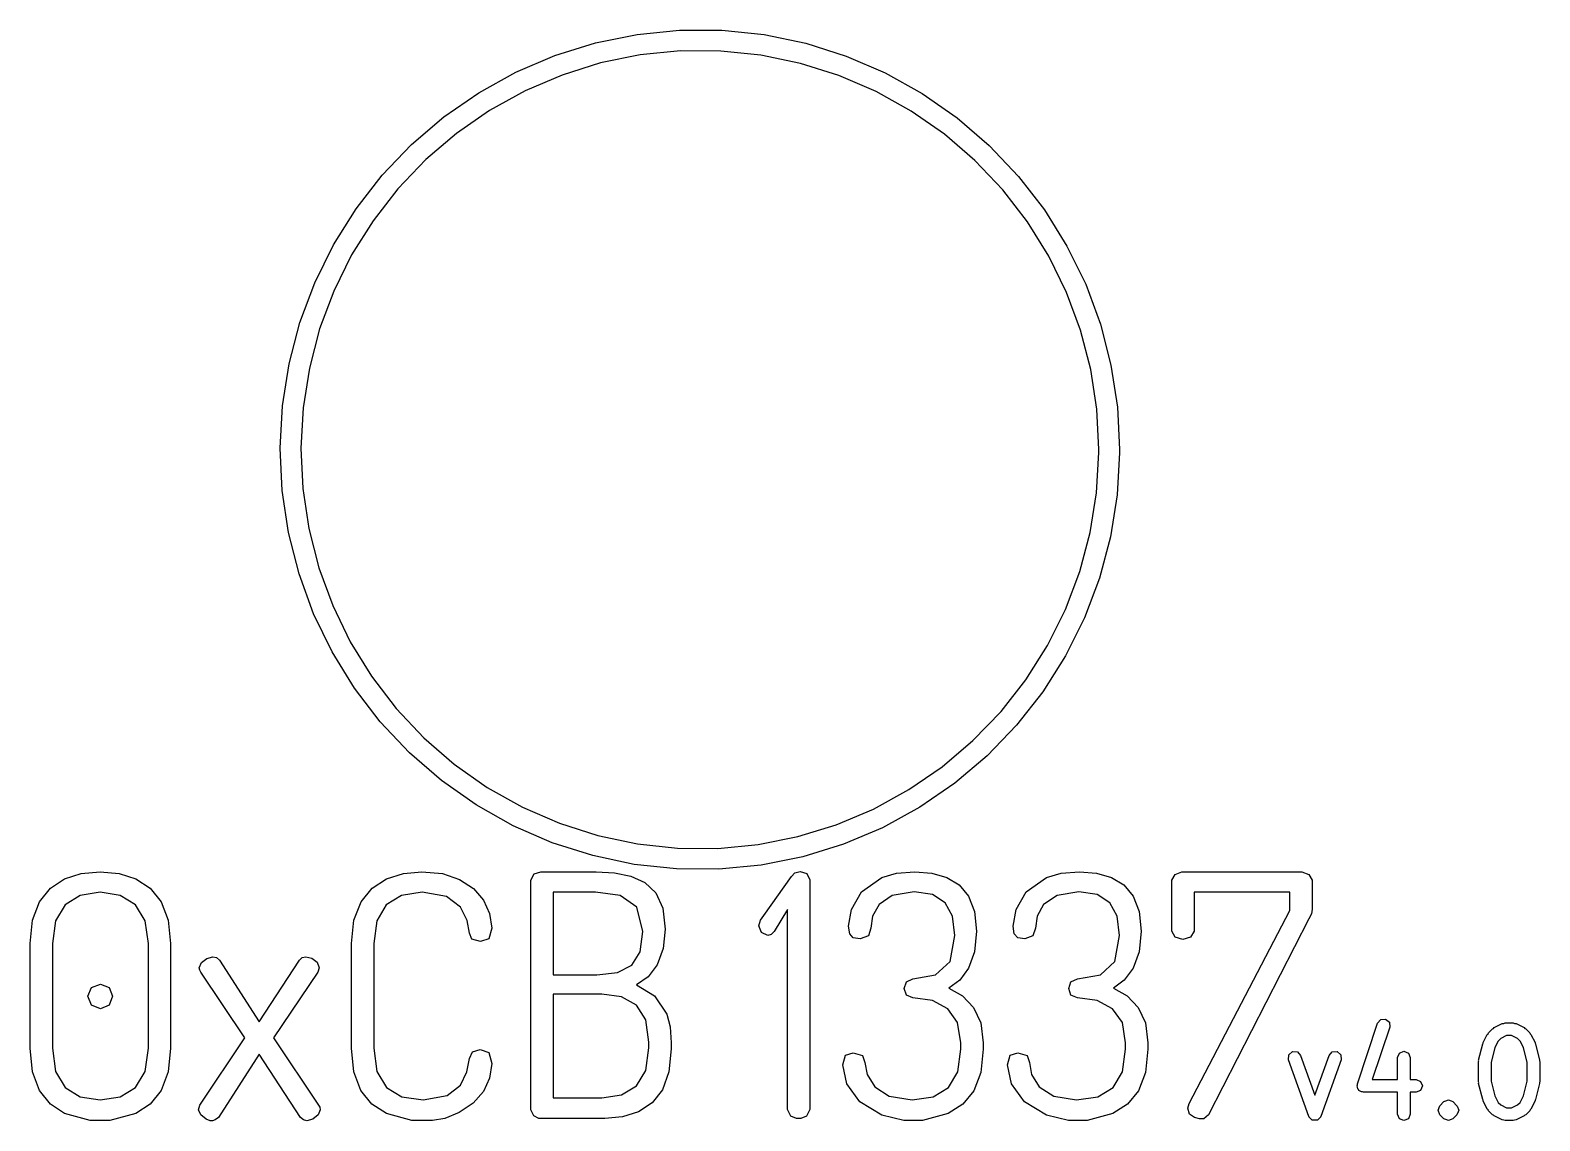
# Model space of a CAD drawing. Extents: x 85.2 to 119.7, y -88 to -34.8.
# Drawn here: x 105.48 to 119.69, y -88 to -77.74 of the extents above; entities that cross this region are included whole.
import ezdxf

# ---------------------------------------------------------------- set-up
doc = ezdxf.new("R2010")
doc.units = 0
doc.layers.add('BLACK', color=7, linetype='CONTINUOUS')

msp = doc.modelspace()

# ---------------------------------------------------------------- linework, layer by layer
at = {"layer": 'BLACK', "linetype": 'CONTINUOUS'}
for p, q in [((110.798, -77.8641), (111.189, -77.7844)), ((111.189, -77.7844), (111.587, -77.7447)), ((111.587, -77.7447), (111.987, -77.7454)), ((111.987, -77.7454), (112.384, -77.7865)), ((112.384, -77.7865), (112.776, -77.8675)), ((110.048, -78.1398), (110.416, -77.983)), ((110.416, -77.983), (110.798, -77.8641)), ((111.219, -77.9774), (110.846, -78.0531)), ((111.597, -77.9397), (111.219, -77.9774)), ((111.977, -77.9403), (111.597, -77.9397)), ((112.354, -77.9794), (111.977, -77.9403)), ((112.726, -78.0564), (112.354, -77.9794)), ((112.776, -77.8675), (113.157, -77.9877)), ((113.157, -77.9877), (113.524, -78.1458)), ((109.699, -78.3329), (110.048, -78.1398)), ((110.846, -78.0531), (110.483, -78.1661)), ((113.089, -78.1707), (112.726, -78.0564)), ((110.483, -78.1661), (110.134, -78.3152)), ((113.438, -78.321), (113.089, -78.1707)), ((113.524, -78.1458), (113.873, -78.3402)), ((109.37, -78.5605), (109.699, -78.3329)), ((110.134, -78.3152), (109.801, -78.4988)), ((113.77, -78.5057), (113.438, -78.321)), ((113.873, -78.3402), (114.201, -78.5689)), ((109.066, -78.82), (109.37, -78.5605)), ((109.801, -78.4988), (109.489, -78.7151)), ((114.081, -78.7231), (113.77, -78.5057)), ((114.201, -78.5689), (114.504, -78.8295)), ((108.79, -79.109), (109.066, -78.82)), ((109.489, -78.7151), (109.2, -78.9618)), ((114.369, -78.9709), (114.081, -78.7231)), ((114.504, -78.8295), (114.779, -79.1194)), ((109.2, -78.9618), (108.938, -79.2365)), ((114.631, -79.2465), (114.369, -78.9709)), ((108.544, -79.4244), (108.79, -79.109)), ((114.779, -79.1194), (115.024, -79.4357)), ((108.938, -79.2365), (108.704, -79.5363)), ((114.863, -79.5471), (114.631, -79.2465)), ((108.332, -79.763), (108.544, -79.4244)), ((108.704, -79.5363), (108.502, -79.8582)), ((115.064, -79.8696), (114.863, -79.5471)), ((115.024, -79.4357), (115.235, -79.775)), ((108.155, -80.1213), (108.332, -79.763)), ((115.235, -79.775), (115.411, -80.1339)), ((108.502, -79.8582), (108.334, -80.1988)), ((115.231, -80.2108), (115.064, -79.8696)), ((108.015, -80.4956), (108.155, -80.1213)), ((108.334, -80.1988), (108.201, -80.5547)), ((115.363, -80.5672), (115.231, -80.2108)), ((115.411, -80.1339), (115.549, -80.5088)), ((107.913, -80.8822), (108.015, -80.4956)), ((108.201, -80.5547), (108.105, -80.9222)), ((115.549, -80.5088), (115.649, -80.8957)), ((115.458, -80.935), (115.363, -80.5672)), ((107.852, -81.2771), (107.913, -80.8822)), ((108.105, -80.9222), (108.046, -81.2975)), ((115.516, -81.3106), (115.458, -80.935)), ((115.649, -80.8957), (115.71, -81.2908)), ((107.83, -81.6762), (107.852, -81.2771)), ((108.046, -81.2975), (108.025, -81.6769)), ((115.535, -81.69), (115.516, -81.3106)), ((115.71, -81.2908), (115.73, -81.69)), ((107.83, -81.6769), (107.83, -81.6762)), ((107.849, -82.0755), (107.83, -81.6769)), ((108.025, -81.6769), (108.043, -82.0564)), ((115.535, -81.7162), (115.535, -81.69)), ((115.73, -81.69), (115.73, -81.7176)), ((115.513, -82.0955), (115.535, -81.7162)), ((115.73, -81.7176), (115.707, -82.1166)), ((107.908, -82.4707), (107.849, -82.0755)), ((108.043, -82.0564), (108.099, -82.4322)), ((115.453, -82.4707), (115.513, -82.0955)), ((115.707, -82.1166), (115.644, -82.5113)), ((108.007, -82.858), (107.908, -82.4707)), ((108.099, -82.4322), (108.193, -82.8003)), ((115.355, -82.8378), (115.453, -82.4707)), ((115.644, -82.5113), (115.541, -82.8975)), ((108.193, -82.8003), (108.324, -83.1571)), ((108.144, -83.2334), (108.007, -82.858)), ((115.221, -83.1932), (115.355, -82.8378)), ((115.541, -82.8975), (115.4, -83.2714)), ((108.319, -83.5929), (108.144, -83.2334)), ((108.324, -83.1571), (108.49, -83.4989)), ((115.051, -83.5333), (115.221, -83.1932)), ((115.4, -83.2714), (115.221, -83.6291)), ((108.49, -83.4989), (108.689, -83.8221)), ((114.848, -83.8544), (115.051, -83.5333)), ((108.529, -83.933), (108.319, -83.5929)), ((115.221, -83.6291), (115.008, -83.9669)), ((108.689, -83.8221), (108.921, -84.1236)), ((108.772, -84.2501), (108.529, -83.933)), ((114.614, -84.1534), (114.848, -83.8544)), ((115.008, -83.9669), (114.761, -84.2814)), ((109.046, -84.541), (108.772, -84.2501)), ((108.921, -84.1236), (109.181, -84.4001)), ((114.35, -84.4271), (114.614, -84.1534)), ((114.761, -84.2814), (114.484, -84.5694)), ((109.181, -84.4001), (109.468, -84.6488)), ((114.061, -84.6729), (114.35, -84.4271)), ((109.348, -84.8026), (109.046, -84.541)), ((109.468, -84.6488), (109.779, -84.8673)), ((113.747, -84.8881), (114.061, -84.6729)), ((114.484, -84.5694), (114.179, -84.8279)), ((109.675, -85.0325), (109.348, -84.8026)), ((109.779, -84.8673), (110.11, -85.0532)), ((113.414, -85.0705), (113.747, -84.8881)), ((114.179, -84.8279), (113.85, -85.0543)), ((110.024, -85.2281), (109.675, -85.0325)), ((110.11, -85.0532), (110.459, -85.2047)), ((113.064, -85.2184), (113.414, -85.0705)), ((113.85, -85.0543), (113.499, -85.2463)), ((110.39, -85.3874), (110.024, -85.2281)), ((110.459, -85.2047), (110.821, -85.3202)), ((112.701, -85.3301), (113.064, -85.2184)), ((113.499, -85.2463), (113.131, -85.4018)), ((110.771, -85.509), (110.39, -85.3874)), ((110.821, -85.3202), (111.193, -85.3986)), ((112.329, -85.4045), (112.701, -85.3301)), ((111.162, -85.5914), (110.771, -85.509)), ((111.193, -85.3986), (111.57, -85.439)), ((111.57, -85.439), (111.95, -85.441)), ((111.95, -85.441), (112.329, -85.4045)), ((112.749, -85.5193), (112.357, -85.5976)), ((113.131, -85.4018), (112.749, -85.5193)), ((105.957, -85.6767), (106.135, -85.66)), ((106.135, -85.66), (106.313, -85.6767)), ((108.99, -85.6767), (109.164, -85.66)), ((109.164, -85.66), (109.357, -85.6783)), ((110.219, -85.6806), (110.284, -85.66)), ((110.284, -85.66), (110.805, -85.66)), ((110.805, -85.66), (110.975, -85.6703)), ((110.975, -85.6703), (111.131, -85.7013)), ((111.56, -85.6338), (111.162, -85.5914)), ((111.959, -85.6359), (111.56, -85.6338)), ((112.357, -85.5976), (111.959, -85.6359)), ((112.643, -85.7045), (112.675, -85.6711)), ((112.675, -85.6711), (112.723, -85.6568)), ((112.723, -85.6568), (112.786, -85.6775)), ((113.491, -85.714), (113.629, -85.6735)), ((113.629, -85.6735), (113.802, -85.66)), ((113.802, -85.66), (113.963, -85.6735)), ((113.963, -85.6735), (114.104, -85.714)), ((115.041, -85.714), (115.179, -85.6735)), ((115.179, -85.6735), (115.352, -85.66)), ((115.352, -85.66), (115.513, -85.6735)), ((115.513, -85.6735), (115.653, -85.714)), ((116.252, -85.6854), (116.317, -85.66)), ((116.317, -85.66), (117.444, -85.66)), ((117.444, -85.66), (117.511, -85.6854)), ((105.565, -85.9426), (105.667, -85.814)), ((105.667, -85.814), (105.8, -85.7267)), ((105.8, -85.7267), (105.957, -85.6767)), ((106.313, -85.6767), (106.471, -85.7267)), ((106.471, -85.7267), (106.605, -85.814)), ((106.605, -85.814), (106.709, -85.9426)), ((108.591, -85.9426), (108.696, -85.814)), ((108.696, -85.814), (108.832, -85.7267)), ((108.832, -85.7267), (108.99, -85.6767)), ((109.357, -85.6783), (109.519, -85.733)), ((109.519, -85.733), (109.648, -85.818)), ((110.189, -85.7394), (110.219, -85.6806)), ((110.189, -87.9016), (110.189, -85.7394)), ((111.131, -85.7013), (111.263, -85.7612)), ((111.263, -85.7612), (111.366, -85.8584)), ((112.383, -86.0728), (112.643, -85.7045)), ((112.786, -85.6775), (112.815, -85.7362)), ((112.815, -85.7362), (112.815, -87.8984)), ((113.302, -85.8489), (113.491, -85.714)), ((114.104, -85.714), (114.22, -85.785)), ((114.22, -85.785), (114.309, -85.8902)), ((114.852, -85.8489), (115.041, -85.714)), ((115.653, -85.714), (115.77, -85.785)), ((115.77, -85.785), (115.858, -85.8902)), ((116.222, -85.7394), (116.252, -85.6854)), ((116.222, -86.2188), (116.222, -85.7394)), ((117.511, -85.6854), (117.542, -85.7394)), ((117.542, -85.7394), (117.542, -86.0124)), ((105.499, -86.1156), (105.565, -85.9426)), ((105.946, -85.8831), (105.805, -85.9712)), ((106.135, -85.8537), (105.946, -85.8831)), ((106.324, -85.8831), (106.135, -85.8537)), ((106.468, -85.9712), (106.324, -85.8831)), ((106.709, -85.9426), (106.776, -86.1156)), ((108.523, -86.1156), (108.591, -85.9426)), ((108.971, -85.8831), (108.827, -85.9712)), ((109.167, -85.8537), (108.971, -85.8831)), ((109.394, -85.8934), (109.167, -85.8537)), ((109.527, -85.9934), (109.394, -85.8934)), ((109.648, -85.818), (109.743, -85.9267)), ((109.743, -85.9267), (109.801, -86.0529)), ((110.399, -85.8537), (110.399, -86.6316)), ((110.799, -85.8537), (110.399, -85.8537)), ((111.031, -85.8838), (110.799, -85.8537)), ((111.186, -85.9934), (111.031, -85.8838)), ((111.366, -85.8584), (111.431, -86.0017)), ((113.207, -86.0172), (113.302, -85.8489)), ((113.591, -85.8838), (113.466, -85.9696)), ((113.796, -85.8505), (113.591, -85.8838)), ((113.969, -85.8759), (113.796, -85.8505)), ((114.088, -85.9521), (113.969, -85.8759)), ((114.157, -86.0799), (114.088, -85.9521)), ((114.309, -85.8902), (114.365, -86.0335)), ((114.756, -86.0172), (114.852, -85.8489)), ((115.141, -85.8838), (115.015, -85.9696)), ((115.345, -85.8505), (115.141, -85.8838)), ((115.518, -85.8759), (115.345, -85.8505)), ((115.637, -85.9521), (115.518, -85.8759)), ((115.707, -86.0799), (115.637, -85.9521)), ((115.858, -85.8902), (115.914, -86.0335)), ((117.333, -85.8537), (116.431, -85.8537)), ((116.431, -85.8537), (116.431, -86.2188)), ((117.333, -86.0251), (117.333, -85.8537)), ((105.805, -85.9712), (105.716, -86.1212)), ((106.559, -86.1212), (106.468, -85.9712)), ((108.827, -85.9712), (108.739, -86.1212)), ((109.591, -86.1204), (109.527, -85.9934)), ((109.801, -86.0529), (109.821, -86.1902)), ((111.243, -86.222), (111.186, -85.9934)), ((111.431, -86.0017), (111.453, -86.1998)), ((112.351, -86.1156), (112.383, -86.0728)), ((112.605, -86.0156), (112.478, -86.222)), ((112.605, -87.8984), (112.605, -86.0156)), ((113.18, -86.1712), (113.207, -86.0172)), ((113.405, -86.0791), (113.39, -86.1902)), ((113.466, -85.9696), (113.405, -86.0791)), ((114.18, -86.2601), (114.157, -86.0799)), ((114.365, -86.0335), (114.383, -86.2188)), ((114.729, -86.1712), (114.756, -86.0172)), ((114.955, -86.0791), (114.939, -86.1902)), ((115.015, -85.9696), (114.955, -86.0791)), ((115.73, -86.2601), (115.707, -86.0799)), ((115.914, -86.0335), (115.933, -86.2188)), ((116.384, -87.8412), (117.333, -86.0251)), ((117.535, -86.0569), (117.511, -86.1045)), ((117.542, -86.0124), (117.535, -86.0569)), ((105.477, -86.3363), (105.499, -86.1156)), ((105.716, -86.1212), (105.687, -86.3363)), ((106.589, -86.3363), (106.559, -86.1212)), ((106.776, -86.1156), (106.798, -86.3363)), ((108.5, -86.3363), (108.523, -86.1156)), ((108.739, -86.1212), (108.71, -86.3363)), ((109.611, -86.2379), (109.591, -86.1204)), ((109.635, -86.2934), (109.611, -86.2379)), ((109.821, -86.1902), (109.794, -86.2918)), ((111.217, -86.4141), (111.243, -86.222)), ((111.453, -86.1998), (111.434, -86.3835)), ((112.335, -86.168), (112.351, -86.1156)), ((112.359, -86.2315), (112.335, -86.168)), ((112.418, -86.2601), (112.359, -86.2315)), ((112.478, -86.222), (112.45, -86.2506)), ((113.19, -86.2442), (113.18, -86.1712)), ((113.39, -86.1902), (113.366, -86.2633)), ((114.383, -86.2188), (114.365, -86.4141)), ((114.739, -86.2442), (114.729, -86.1712)), ((114.939, -86.1902), (114.915, -86.2633)), ((115.933, -86.2188), (115.914, -86.4141)), ((116.253, -86.2744), (116.222, -86.2188)), ((116.431, -86.2188), (116.399, -86.2744)), ((117.511, -86.1045), (116.568, -87.946)), ((105.477, -87.3205), (105.477, -86.3363)), ((105.687, -86.3363), (105.687, -87.3205)), ((106.589, -87.3205), (106.589, -86.3363)), ((106.798, -86.3363), (106.798, -87.3205)), ((108.5, -87.3205), (108.5, -86.3363)), ((108.71, -86.3363), (108.71, -87.3205)), ((109.716, -86.3172), (109.635, -86.2934)), ((109.794, -86.2918), (109.716, -86.3172)), ((111.434, -86.3835), (111.378, -86.5347)), ((112.45, -86.2506), (112.418, -86.2601)), ((113.221, -86.2823), (113.19, -86.2442)), ((113.288, -86.2918), (113.221, -86.2823)), ((113.366, -86.2633), (113.288, -86.2918)), ((114.134, -86.5046), (114.18, -86.2601)), ((114.771, -86.2823), (114.739, -86.2442)), ((114.837, -86.2918), (114.771, -86.2823)), ((114.915, -86.2633), (114.837, -86.2918)), ((115.684, -86.5046), (115.73, -86.2601)), ((116.326, -86.2982), (116.253, -86.2744)), ((116.399, -86.2744), (116.326, -86.2982)), ((107.068, -86.5649), (107.089, -86.5157)), ((107.089, -86.5157), (107.138, -86.476)), ((107.138, -86.476), (107.195, -86.4601)), ((107.195, -86.4601), (107.229, -86.4665)), ((107.229, -86.4665), (107.259, -86.4919)), ((107.259, -86.4919), (107.633, -87.0729)), ((107.633, -87.0729), (108.011, -86.4919)), ((108.011, -86.4919), (108.038, -86.468)), ((108.038, -86.468), (108.071, -86.4601)), ((108.071, -86.4601), (108.129, -86.4744)), ((108.129, -86.4744), (108.178, -86.5125)), ((108.178, -86.5125), (108.198, -86.5649)), ((111.139, -86.5395), (111.217, -86.4141)), ((113.999, -86.63), (114.134, -86.5046)), ((114.365, -86.4141), (114.309, -86.5681)), ((115.549, -86.63), (115.684, -86.5046)), ((115.914, -86.4141), (115.858, -86.5681)), ((107.075, -86.5855), (107.068, -86.5649)), ((107.084, -86.6062), (107.075, -86.5855)), ((107.497, -87.2221), (107.084, -86.6062)), ((108.183, -86.6062), (107.767, -87.2221)), ((108.198, -86.5649), (108.183, -86.6062)), ((110.399, -86.6316), (110.811, -86.6316)), ((110.811, -86.6316), (111.004, -86.6085)), ((111.004, -86.6085), (111.139, -86.5395)), ((111.292, -86.6494), (111.183, -86.7236)), ((111.378, -86.5347), (111.292, -86.6494)), ((113.723, -86.6951), (113.783, -86.6665)), ((113.783, -86.6665), (113.999, -86.63)), ((114.309, -86.5681), (114.225, -86.6816)), ((115.272, -86.6951), (115.333, -86.6665)), ((115.333, -86.6665), (115.549, -86.63)), ((115.858, -86.5681), (115.774, -86.6816)), ((106.02, -86.8316), (106.054, -86.749)), ((106.054, -86.749), (106.138, -86.7173)), ((106.138, -86.7173), (106.22, -86.749)), ((106.22, -86.749), (106.252, -86.8316)), ((111.183, -86.7236), (111.354, -86.8284)), ((113.704, -86.7586), (113.723, -86.6951)), ((113.723, -86.8205), (113.704, -86.7586)), ((114.225, -86.6816), (114.123, -86.7554)), ((114.123, -86.7554), (114.251, -86.8292)), ((115.253, -86.7586), (115.272, -86.6951)), ((115.272, -86.8205), (115.253, -86.7586)), ((115.774, -86.6816), (115.672, -86.7554)), ((115.672, -86.7554), (115.8, -86.8292)), ((106.054, -86.9141), (106.02, -86.8316)), ((106.138, -86.9491), (106.054, -86.9141)), ((106.22, -86.9141), (106.138, -86.9491)), ((106.252, -86.8316), (106.22, -86.9141)), ((110.399, -86.8125), (110.399, -87.7873)), ((110.856, -86.8125), (110.399, -86.8125)), ((111.042, -86.8379), (110.856, -86.8125)), ((111.183, -86.9141), (111.042, -86.8379)), ((111.271, -87.0523), (111.183, -86.9141)), ((111.354, -86.8284), (111.469, -86.9999)), ((113.783, -86.8475), (113.723, -86.8205)), ((113.969, -86.8729), (113.783, -86.8475)), ((114.114, -86.9491), (113.969, -86.8729)), ((114.206, -87.08), (114.114, -86.9491)), ((114.251, -86.8292), (114.355, -86.9364)), ((114.355, -86.9364), (114.424, -87.0816)), ((115.333, -86.8475), (115.272, -86.8205)), ((115.518, -86.8729), (115.333, -86.8475)), ((115.663, -86.9491), (115.518, -86.8729)), ((115.756, -87.08), (115.663, -86.9491)), ((115.8, -86.8292), (115.904, -86.9364)), ((115.904, -86.9364), (115.973, -87.0816)), ((111.3, -87.2634), (111.271, -87.0523)), ((111.469, -86.9999), (111.5, -87.1197)), ((114.237, -87.2697), (114.206, -87.08)), ((114.424, -87.0816), (114.447, -87.2697)), ((115.787, -87.2697), (115.756, -87.08)), ((115.973, -87.0816), (115.996, -87.2697)), ((117.968, -87.6563), (118.158, -87.0848)), ((118.158, -87.0848), (118.188, -87.0501)), ((118.188, -87.0501), (118.234, -87.0469)), ((118.234, -87.0469), (118.269, -87.077)), ((118.269, -87.077), (118.272, -87.1228)), ((119.255, -87.1263), (119.331, -87.0882)), ((119.331, -87.0882), (119.345, -87.0872)), ((119.345, -87.0872), (119.358, -87.0819)), ((119.358, -87.0819), (119.434, -87.0819)), ((119.434, -87.0819), (119.447, -87.0872)), ((119.447, -87.0872), (119.461, -87.0882)), ((119.461, -87.0882), (119.537, -87.1263)), ((107.075, -87.8571), (107.497, -87.2221)), ((107.767, -87.2221), (108.192, -87.8571)), ((111.5, -87.1197), (111.51, -87.2697)), ((118.272, -87.1228), (118.108, -87.6152)), ((119.152, -87.2675), (119.19, -87.1913)), ((119.19, -87.1913), (119.198, -87.1848)), ((119.198, -87.1848), (119.201, -87.1757)), ((119.201, -87.1757), (119.239, -87.1376)), ((119.239, -87.1376), (119.249, -87.1338)), ((119.249, -87.1338), (119.255, -87.1263)), ((119.317, -87.2293), (119.293, -87.2536)), ((119.372, -87.2019), (119.317, -87.2293)), ((119.42, -87.2019), (119.372, -87.2019)), ((119.475, -87.2293), (119.42, -87.2019)), ((119.499, -87.2536), (119.475, -87.2293)), ((119.537, -87.1263), (119.544, -87.1338)), ((119.544, -87.1338), (119.553, -87.1376)), ((119.553, -87.1376), (119.591, -87.1757)), ((119.591, -87.1757), (119.595, -87.1848)), ((119.595, -87.1848), (119.602, -87.1913)), ((119.602, -87.1913), (119.64, -87.2675)), ((105.499, -87.5436), (105.477, -87.3205)), ((105.687, -87.3205), (105.716, -87.538)), ((106.559, -87.538), (106.589, -87.3205)), ((106.798, -87.3205), (106.776, -87.5436)), ((107.633, -87.3777), (107.249, -87.9714)), ((108.021, -87.9714), (107.633, -87.3777)), ((108.522, -87.5436), (108.5, -87.3205)), ((108.71, -87.3205), (108.739, -87.538)), ((109.611, -87.4158), (109.64, -87.3539)), ((109.64, -87.3539), (109.713, -87.3332)), ((109.713, -87.3332), (109.794, -87.3602)), ((109.794, -87.3602), (109.821, -87.4634)), ((111.271, -87.5289), (111.3, -87.3174)), ((111.3, -87.3174), (111.3, -87.2634)), ((111.51, -87.3269), (111.489, -87.5436)), ((111.51, -87.2697), (111.51, -87.3269)), ((113.15, -87.3872), (113.221, -87.365)), ((113.221, -87.365), (113.31, -87.3888)), ((114.208, -87.5424), (114.237, -87.3301)), ((114.237, -87.3301), (114.237, -87.2697)), ((114.447, -87.3301), (114.425, -87.5499)), ((114.447, -87.2697), (114.447, -87.3301)), ((114.699, -87.3872), (114.771, -87.365)), ((114.771, -87.365), (114.86, -87.3888)), ((115.757, -87.5424), (115.787, -87.3301)), ((115.787, -87.3301), (115.787, -87.2697)), ((115.996, -87.3301), (115.974, -87.5499)), ((115.996, -87.2697), (115.996, -87.3301)), ((117.323, -87.3829), (117.357, -87.3521)), ((117.357, -87.3521), (117.403, -87.3543)), ((117.403, -87.3543), (117.434, -87.3884)), ((117.702, -87.3884), (117.732, -87.3543)), ((117.732, -87.3543), (117.778, -87.3521)), ((117.778, -87.3521), (117.812, -87.3829)), ((118.346, -87.4086), (118.363, -87.3661)), ((118.363, -87.3661), (118.406, -87.3486)), ((118.406, -87.3486), (118.448, -87.3661)), ((118.448, -87.3661), (118.466, -87.4086)), ((119.109, -87.4321), (119.148, -87.2797)), ((119.148, -87.2797), (119.152, -87.2743)), ((119.152, -87.2743), (119.152, -87.2675)), ((119.262, -87.3152), (119.228, -87.4541)), ((119.293, -87.2536), (119.262, -87.3152)), ((119.53, -87.3152), (119.499, -87.2536)), ((119.565, -87.454), (119.53, -87.3152)), ((119.64, -87.2675), (119.641, -87.2743)), ((119.641, -87.2743), (119.645, -87.2797)), ((119.645, -87.2797), (119.683, -87.4321)), ((109.586, -87.5412), (109.611, -87.4158)), ((109.821, -87.4634), (109.801, -87.6011)), ((113.126, -87.4761), (113.15, -87.3872)), ((113.164, -87.6571), (113.126, -87.4761)), ((113.31, -87.3888), (113.332, -87.4539)), ((113.332, -87.4539), (113.353, -87.5666)), ((114.675, -87.4761), (114.699, -87.3872)), ((114.714, -87.6571), (114.675, -87.4761)), ((114.86, -87.3888), (114.882, -87.4539)), ((114.882, -87.4539), (114.902, -87.5666)), ((117.321, -87.4288), (117.323, -87.3829)), ((117.511, -87.9621), (117.321, -87.4288)), ((117.434, -87.3884), (117.568, -87.7635)), ((117.568, -87.7635), (117.702, -87.3884)), ((117.815, -87.4288), (117.624, -87.9621)), ((117.812, -87.3829), (117.815, -87.4288)), ((118.346, -87.6152), (118.346, -87.4086)), ((118.466, -87.4086), (118.466, -87.6152)), ((119.108, -87.4467), (119.111, -87.4396)), ((119.108, -87.6371), (119.108, -87.4467)), ((119.111, -87.4396), (119.109, -87.4321)), ((119.228, -87.4541), (119.228, -87.6298)), ((119.565, -87.6298), (119.565, -87.454)), ((119.683, -87.4321), (119.682, -87.4396)), ((119.682, -87.4396), (119.685, -87.4467)), ((119.685, -87.4467), (119.685, -87.6371)), ((105.565, -87.7174), (105.499, -87.5436)), ((105.716, -87.538), (105.805, -87.6888)), ((106.468, -87.6888), (106.559, -87.538)), ((106.776, -87.5436), (106.709, -87.7174)), ((108.589, -87.7174), (108.522, -87.5436)), ((108.739, -87.538), (108.829, -87.6888)), ((109.527, -87.6682), (109.586, -87.5412)), ((109.801, -87.6011), (109.742, -87.7285)), ((111.183, -87.6745), (111.271, -87.5289)), ((111.489, -87.5436), (111.427, -87.7111)), ((113.285, -87.8254), (113.164, -87.6571)), ((113.353, -87.5666), (113.425, -87.6825)), ((114.12, -87.6904), (114.208, -87.5424)), ((114.425, -87.5499), (114.358, -87.7206)), ((114.834, -87.8254), (114.714, -87.6571)), ((114.902, -87.5666), (114.974, -87.6825)), ((115.669, -87.6904), (115.757, -87.5424)), ((115.974, -87.5499), (115.907, -87.7206)), ((117.969, -87.6661), (117.968, -87.6563)), ((118.108, -87.6152), (118.346, -87.6152)), ((118.466, -87.6152), (118.52, -87.6152)), ((118.52, -87.6152), (118.562, -87.6328)), ((118.562, -87.6328), (118.58, -87.6752)), ((119.111, -87.6442), (119.108, -87.6371)), ((119.109, -87.6517), (119.111, -87.6442)), ((119.148, -87.8041), (119.109, -87.6517)), ((119.228, -87.6298), (119.262, -87.7686)), ((119.53, -87.7686), (119.565, -87.6298)), ((119.683, -87.6517), (119.645, -87.8041)), ((119.685, -87.6371), (119.682, -87.6442)), ((119.682, -87.6442), (119.683, -87.6517)), ((105.668, -87.846), (105.565, -87.7174)), ((105.805, -87.6888), (105.946, -87.7769)), ((105.946, -87.7769), (106.135, -87.8063)), ((106.135, -87.8063), (106.324, -87.7769)), ((106.324, -87.7769), (106.468, -87.6888)), ((106.709, -87.7174), (106.605, -87.846)), ((108.693, -87.846), (108.589, -87.7174)), ((108.829, -87.6888), (108.975, -87.7769)), ((108.975, -87.7769), (109.176, -87.8063)), ((109.176, -87.8063), (109.402, -87.7666)), ((109.402, -87.7666), (109.527, -87.6682)), ((109.742, -87.7285), (109.645, -87.8389)), ((110.399, -87.7873), (110.856, -87.7873)), ((110.856, -87.7873), (111.042, -87.7591)), ((111.042, -87.7591), (111.183, -87.6745)), ((111.427, -87.7111), (111.33, -87.8341)), ((113.425, -87.6825), (113.561, -87.7714)), ((113.561, -87.7714), (113.777, -87.8063)), ((113.777, -87.8063), (113.975, -87.7773)), ((113.975, -87.7773), (114.12, -87.6904)), ((114.358, -87.7206), (114.254, -87.8468)), ((114.974, -87.6825), (115.11, -87.7714)), ((115.11, -87.7714), (115.326, -87.8063)), ((115.326, -87.8063), (115.525, -87.7773)), ((115.525, -87.7773), (115.669, -87.6904)), ((115.907, -87.7206), (115.803, -87.8468)), ((117.965, -87.6752), (117.969, -87.6661)), ((117.97, -87.6881), (117.965, -87.6752)), ((117.971, -87.7021), (117.97, -87.6881)), ((117.979, -87.7085), (117.971, -87.7021)), ((117.982, -87.7177), (117.979, -87.7085)), ((117.995, -87.723), (117.982, -87.7177)), ((118.006, -87.7322), (117.995, -87.723)), ((118.016, -87.7315), (118.006, -87.7322)), ((118.025, -87.7352), (118.016, -87.7315)), ((118.346, -87.7352), (118.025, -87.7352)), ((118.346, -87.9419), (118.346, -87.7352)), ((118.52, -87.7352), (118.466, -87.7352)), ((118.466, -87.7352), (118.466, -87.9419)), ((118.562, -87.7177), (118.52, -87.7352)), ((118.58, -87.6752), (118.562, -87.7177)), ((119.152, -87.8096), (119.148, -87.8041)), ((119.262, -87.7686), (119.293, -87.8302)), ((119.499, -87.8302), (119.53, -87.7686)), ((119.645, -87.8041), (119.641, -87.8096)), ((105.801, -87.9333), (105.668, -87.846)), ((106.043, -88), (105.801, -87.9333)), ((106.471, -87.9333), (106.228, -88)), ((106.605, -87.846), (106.471, -87.9333)), ((107.062, -87.9016), (107.075, -87.8571)), ((107.082, -87.9476), (107.062, -87.9016)), ((108.205, -87.9016), (108.186, -87.9476)), ((108.192, -87.8571), (108.202, -87.8762)), ((108.202, -87.8762), (108.205, -87.9016)), ((108.829, -87.9333), (108.693, -87.846)), ((109.068, -88), (108.829, -87.9333)), ((109.515, -87.9254), (109.378, -87.9813)), ((109.645, -87.8389), (109.515, -87.9254)), ((110.216, -87.9571), (110.189, -87.9016)), ((111.202, -87.9174), (111.051, -87.9651)), ((111.33, -87.8341), (111.202, -87.9174)), ((112.637, -87.9603), (112.605, -87.8984)), ((112.815, -87.8984), (112.782, -87.9603)), ((113.491, -87.9508), (113.285, -87.8254)), ((114.118, -87.9333), (113.875, -88)), ((114.254, -87.8468), (114.118, -87.9333)), ((115.041, -87.9508), (114.834, -87.8254)), ((115.668, -87.9333), (115.425, -88)), ((115.803, -87.8468), (115.668, -87.9333)), ((116.371, -87.8857), (116.384, -87.8412)), ((116.388, -87.9397), (116.371, -87.8857)), ((116.436, -87.973), (116.388, -87.9397)), ((116.568, -87.946), (116.523, -87.9841)), ((118.363, -87.9843), (118.346, -87.9419)), ((118.466, -87.9419), (118.448, -87.9843)), ((118.727, -87.9038), (118.744, -87.8614)), ((118.744, -87.9462), (118.727, -87.9038)), ((118.744, -87.8614), (118.782, -87.8233)), ((118.782, -87.9843), (118.744, -87.9462)), ((118.782, -87.8233), (118.799, -87.8164)), ((118.799, -87.8164), (118.8, -87.816)), ((118.8, -87.816), (118.825, -87.8057)), ((118.825, -87.8057), (118.85, -87.816)), ((118.85, -87.816), (118.867, -87.8233)), ((118.867, -87.8233), (118.905, -87.8614)), ((118.905, -87.9462), (118.867, -87.9843)), ((118.905, -87.8614), (118.905, -87.8614)), ((118.905, -87.8614), (118.905, -87.8614)), ((118.905, -87.8614), (118.907, -87.8657)), ((118.917, -87.9174), (118.905, -87.9462)), ((118.905, -87.9462), (118.905, -87.9462)), ((118.905, -87.9462), (118.905, -87.9462)), ((118.907, -87.8657), (118.923, -87.9038)), ((118.923, -87.9038), (118.917, -87.9174)), ((118.923, -87.9038), (118.923, -87.9038)), ((119.152, -87.8164), (119.152, -87.8096)), ((119.19, -87.8925), (119.152, -87.8164)), ((119.198, -87.899), (119.19, -87.8925)), ((119.201, -87.9081), (119.198, -87.899)), ((119.239, -87.9462), (119.201, -87.9081)), ((119.249, -87.95), (119.239, -87.9462)), ((119.293, -87.8302), (119.317, -87.8545)), ((119.317, -87.8545), (119.372, -87.8819)), ((119.372, -87.8819), (119.42, -87.8819)), ((119.42, -87.8819), (119.475, -87.8545)), ((119.475, -87.8545), (119.499, -87.8302)), ((119.553, -87.9462), (119.544, -87.95)), ((119.591, -87.9081), (119.553, -87.9462)), ((119.595, -87.899), (119.591, -87.9081)), ((119.602, -87.8925), (119.595, -87.899)), ((119.64, -87.8164), (119.602, -87.8925)), ((119.641, -87.8096), (119.64, -87.8164)), ((106.228, -88), (106.043, -88)), ((107.132, -87.9873), (107.082, -87.9476)), ((107.171, -88.0032), (107.132, -87.9873)), ((107.192, -88.0032), (107.171, -88.0032)), ((107.219, -87.9952), (107.192, -88.0032)), ((107.249, -87.9714), (107.219, -87.9952)), ((108.048, -87.9952), (108.021, -87.9714)), ((108.081, -88.0032), (108.048, -87.9952)), ((108.138, -87.9873), (108.081, -88.0032)), ((108.186, -87.9476), (108.138, -87.9873)), ((109.262, -88), (109.068, -88)), ((109.378, -87.9813), (109.262, -88)), ((110.264, -87.9809), (110.216, -87.9571)), ((110.885, -87.9809), (110.264, -87.9809)), ((111.051, -87.9651), (110.885, -87.9809)), ((112.69, -87.9809), (112.637, -87.9603)), ((112.729, -87.9809), (112.69, -87.9809)), ((112.782, -87.9603), (112.729, -87.9809)), ((113.699, -88), (113.491, -87.9508)), ((113.875, -88), (113.699, -88)), ((115.249, -88), (115.041, -87.9508)), ((115.425, -88), (115.249, -88)), ((116.482, -87.9841), (116.436, -87.973)), ((116.523, -87.9841), (116.482, -87.9841)), ((117.513, -87.9644), (117.511, -87.9621)), ((117.513, -87.9676), (117.513, -87.9644)), ((117.528, -87.9812), (117.513, -87.9676)), ((117.542, -87.9961), (117.528, -87.9812)), ((117.545, -87.9963), (117.542, -87.9961)), ((117.547, -87.9984), (117.545, -87.9963)), ((117.568, -87.9974), (117.547, -87.9984)), ((117.588, -87.9984), (117.568, -87.9974)), ((117.59, -87.9963), (117.588, -87.9984)), ((117.593, -87.9961), (117.59, -87.9963)), ((117.607, -87.9811), (117.593, -87.9961)), ((117.622, -87.9676), (117.607, -87.9811)), ((117.624, -87.9621), (117.622, -87.9644)), ((117.622, -87.9644), (117.622, -87.9676)), ((118.406, -88.0019), (118.363, -87.9843)), ((118.448, -87.9843), (118.406, -88.0019)), ((118.8, -87.9916), (118.782, -87.9843)), ((118.825, -88.0019), (118.8, -87.9916)), ((118.85, -87.9916), (118.825, -88.0019)), ((118.867, -87.9843), (118.85, -87.9916)), ((119.255, -87.9575), (119.249, -87.95)), ((119.331, -87.9956), (119.255, -87.9575)), ((119.345, -87.9966), (119.331, -87.9956)), ((119.358, -88.0019), (119.345, -87.9966)), ((119.434, -88.0019), (119.358, -88.0019)), ((119.447, -87.9966), (119.434, -88.0019)), ((119.461, -87.9956), (119.447, -87.9966)), ((119.537, -87.9575), (119.461, -87.9956)), ((119.544, -87.95), (119.537, -87.9575))]:
    msp.add_line(p, q, dxfattribs=at)

doc.saveas('drawing.dxf')
